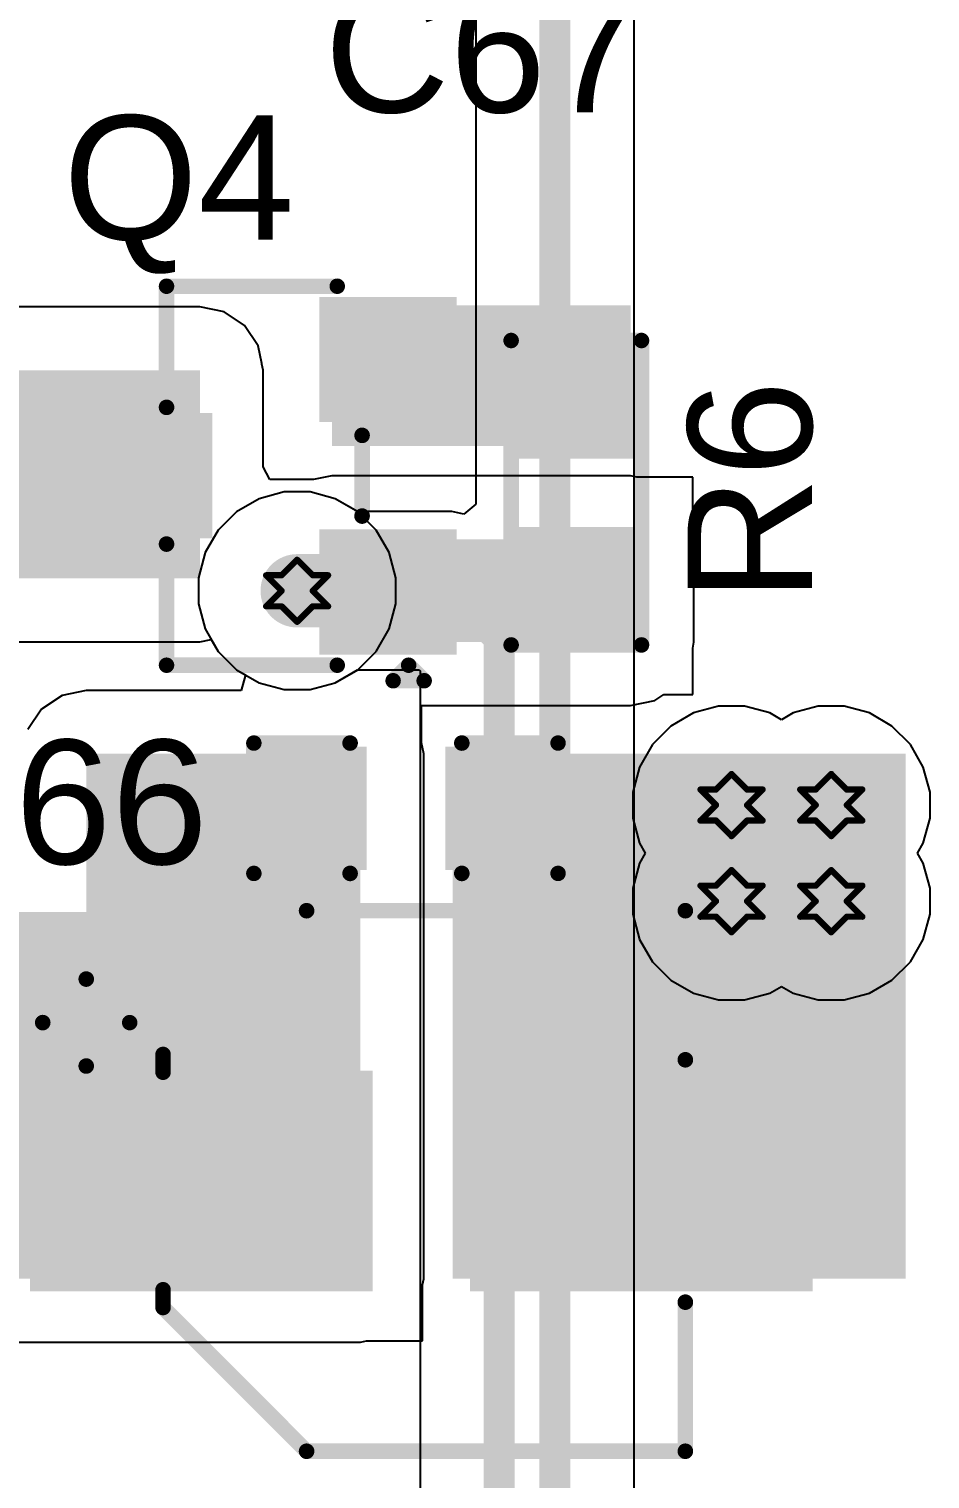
# Model space of a CAD drawing. Header units: inches. Extents: x -3 to 5437, y -3 to 5435.
# Drawn here: x 12.49 to 19.86, y 90.73 to 102.59 of the extents above; entities that cross this region are included whole.
import ezdxf

# ---------------------------------------------------------------- set-up
doc = ezdxf.new("R2010")
doc.units = ezdxf.units.IN
for name, color, linetype in [('Bottom Layer', 5, 'Continuous'), ('Drill Drawing', 1, 'Continuous'), ('GND', 16, 'Continuous'), ('PWR', 76, 'Continuous'), ('Top Layer', 1, 'Continuous'), ('Top Overlay', 2, 'Continuous'), ('Top Paste', 8, 'Continuous'), ('Top Solder', 216, 'Continuous'), ('Via Holes', 16, 'Continuous')]:
    doc.layers.add(name, color=color, linetype=linetype)
doc.styles.add('Arial', font='', dxfattribs={"height": 0.2})
doc.styles.get('Arial').set_extended_font_data('Arial')

# ---------------------------------------------------------------- blocks, each defined once
blk = doc.blocks.new('RES_0603_133')
at = {"layer": 'Top Layer'}
for points in [[(-0.381, 0.4445), (-0.381, -0.4445), (-1.143, -0.4445), (-1.143, 0.4445)], [(1.143, 0.4445), (1.143, -0.4445), (0.381, -0.4445), (0.381, 0.4445)]]:
    blk.add_hatch(color=1, dxfattribs=at).paths.add_polyline_path(points)
at = {"layer": 'Top Paste'}
for points in [[(-0.381, 0.4445), (-0.381, -0.4445), (-1.143, -0.4445), (-1.143, 0.4445)], [(1.143, 0.4445), (1.143, -0.4445), (0.381, -0.4445), (0.381, 0.4445)]]:
    blk.add_hatch(color=8, dxfattribs=at).paths.add_polyline_path(points)
at = {"layer": 'Top Solder'}
for points in [[(-0.2794, 0.5461), (-0.2794, -0.5461), (-1.2446, -0.5461), (-1.2446, 0.5461)], [(1.2446, 0.5461), (1.2446, -0.5461), (0.2794, -0.5461), (0.2794, 0.5461)]]:
    blk.add_hatch(color=216, dxfattribs=at).paths.add_polyline_path(points)
at = {"layer": 'Top Overlay'}
for points in [[(-1.2446, 0.5334, 0.127, 0.127, 0), (-1.2446, -0.5334, 0.127, 0.127, 0)], [(-1.2446, 0.5334, 0.127, 0.127, 0), (1.2446, 0.5334, 0.127, 0.127, 0)], [(1.2446, 0.5334, 0.127, 0.127, 0), (1.2446, -0.5334, 0.127, 0.127, 0)], [(-1.2446, -0.5334, 0.127, 0.127, 0), (1.2446, -0.5334, 0.127, 0.127, 0)]]:
    blk.add_lwpolyline(points, format="xyseb", dxfattribs=at)
for points in [[(-1.27635, 0.5334, 0.0635, 0.0635, 1), (-1.21285, 0.5334, 0.0635, 0.0635, 1)], [(-1.27635, 0.5334, 0.0635, 0.0635, 1), (-1.21285, 0.5334, 0.0635, 0.0635, 1)], [(1.21285, 0.5334, 0.0635, 0.0635, 1), (1.27635, 0.5334, 0.0635, 0.0635, 1)], [(1.21285, 0.5334, 0.0635, 0.0635, 1), (1.27635, 0.5334, 0.0635, 0.0635, 1)], [(-1.27635, -0.5334, 0.0635, 0.0635, 1), (-1.21285, -0.5334, 0.0635, 0.0635, 1)], [(-1.27635, -0.5334, 0.0635, 0.0635, 1), (-1.21285, -0.5334, 0.0635, 0.0635, 1)], [(1.21285, -0.5334, 0.0635, 0.0635, 1), (1.27635, -0.5334, 0.0635, 0.0635, 1)], [(1.21285, -0.5334, 0.0635, 0.0635, 1), (1.27635, -0.5334, 0.0635, 0.0635, 1)]]:
    blk.add_lwpolyline(points, format="xyseb", close=True, dxfattribs=at)
blk = doc.blocks.new('C__0603_140')
at = {"layer": 'Top Layer'}
for points in [[(-0.381, 0.445), (-0.381, -0.445), (-1.143, -0.445), (-1.143, 0.445)], [(1.143, 0.445), (1.143, -0.445), (0.381, -0.445), (0.381, 0.445)]]:
    blk.add_hatch(color=1, dxfattribs=at).paths.add_polyline_path(points)
at = {"layer": 'Top Paste'}
for points in [[(-0.381, 0.445), (-0.381, -0.445), (-1.143, -0.445), (-1.143, 0.445)], [(1.143, 0.445), (1.143, -0.445), (0.381, -0.445), (0.381, 0.445)]]:
    blk.add_hatch(color=8, dxfattribs=at).paths.add_polyline_path(points)
at = {"layer": 'Top Solder'}
for points in [[(-0.321, 0.504), (-0.321, -0.504), (-1.203, -0.504), (-1.203, 0.504)], [(1.203, 0.504), (1.203, -0.504), (0.321, -0.504), (0.321, 0.504)]]:
    blk.add_hatch(color=216, dxfattribs=at).paths.add_polyline_path(points)
at = {"layer": 'Top Overlay'}
for points in [[(-1.245, 0.533, 0.127, 0.127, 0), (-0.457, 0.533, 0.127, 0.127, 0)], [(-1.245, -0.533, 0.127, 0.127, 0), (-1.245, 0.533, 0.127, 0.127, 0)], [(0.457, 0.533, 0.127, 0.127, 0), (1.245, 0.533, 0.127, 0.127, 0)], [(1.245, -0.533, 0.127, 0.127, 0), (1.245, 0.533, 0.127, 0.127, 0)], [(-1.245, -0.533, 0.127, 0.127, 0), (-0.457, -0.533, 0.127, 0.127, 0)], [(0.457, -0.533, 0.127, 0.127, 0), (1.245, -0.533, 0.127, 0.127, 0)]]:
    blk.add_lwpolyline(points, format="xyseb", dxfattribs=at)
for points in [[(-1.276, 0.533, 0.0635, 0.0635, 1), (-1.213, 0.533, 0.0635, 0.0635, 1)], [(-1.276, 0.533, 0.0635, 0.0635, 1), (-1.213, 0.533, 0.0635, 0.0635, 1)], [(-0.489, 0.533, 0.0635, 0.0635, 1), (-0.425, 0.533, 0.0635, 0.0635, 1)], [(0.425, 0.533, 0.0635, 0.0635, 1), (0.489, 0.533, 0.0635, 0.0635, 1)], [(1.213, 0.533, 0.0635, 0.0635, 1), (1.276, 0.533, 0.0635, 0.0635, 1)], [(1.213, 0.533, 0.0635, 0.0635, 1), (1.276, 0.533, 0.0635, 0.0635, 1)], [(-1.276, -0.533, 0.0635, 0.0635, 1), (-1.213, -0.533, 0.0635, 0.0635, 1)], [(-1.276, -0.533, 0.0635, 0.0635, 1), (-1.213, -0.533, 0.0635, 0.0635, 1)], [(-0.489, -0.533, 0.0635, 0.0635, 1), (-0.425, -0.533, 0.0635, 0.0635, 1)], [(0.425, -0.533, 0.0635, 0.0635, 1), (0.489, -0.533, 0.0635, 0.0635, 1)], [(1.213, -0.533, 0.0635, 0.0635, 1), (1.276, -0.533, 0.0635, 0.0635, 1)], [(1.213, -0.533, 0.0635, 0.0635, 1), (1.276, -0.533, 0.0635, 0.0635, 1)]]:
    blk.add_lwpolyline(points, format="xyseb", close=True, dxfattribs=at)
blk = doc.blocks.new('____23_318')
at = {"layer": 'Top Layer'}
for points in [[(-0.41, 1.46), (0.41, 1.46), (0.41, 0.54), (-0.41, 0.54)], [(-1.36, -0.54), (-0.54, -0.54), (-0.54, -1.46), (-1.36, -1.46)], [(0.54, -0.54), (1.36, -0.54), (1.36, -1.46), (0.54, -1.46)]]:
    blk.add_hatch(color=1, dxfattribs=at).paths.add_polyline_path(points)
at = {"layer": 'Top Paste'}
for points in [[(-0.41, 1.46), (0.41, 1.46), (0.41, 0.54), (-0.41, 0.54)], [(-1.36, -0.54), (-0.54, -0.54), (-0.54, -1.46), (-1.36, -1.46)], [(0.54, -0.54), (1.36, -0.54), (1.36, -1.46), (0.54, -1.46)]]:
    blk.add_hatch(color=8, dxfattribs=at).paths.add_polyline_path(points)
at = {"layer": 'Top Solder'}
for points in [[(-0.512, 1.562), (0.512, 1.562), (0.512, 0.438), (-0.512, 0.438)], [(-1.462, -0.438), (-0.438, -0.438), (-0.438, -1.562), (-1.462, -1.562)], [(0.438, -0.438), (1.462, -0.438), (1.462, -1.562), (0.438, -1.562)]]:
    blk.add_hatch(color=216, dxfattribs=at).paths.add_polyline_path(points)
at = {"layer": 'Top Overlay'}
for points in [[(-1.549, 0.813, 0.127, 0.127, 0), (-1.549, -0.584, 0.127, 0.127, 0)], [(-1.549, 0.813, 0.127, 0.127, 0), (-0.559, 0.813, 0.127, 0.127, 0)], [(0.559, 0.813, 0.127, 0.127, 0), (1.549, 0.813, 0.127, 0.127, 0)], [(1.549, 0.813, 0.127, 0.127, 0), (1.549, -0.584, 0.127, 0.127, 0)], [(-0.33, -0.787, 0.127, 0.127, 0), (0.33, -0.787, 0.127, 0.127, 0)], [(-1.676, -1.041, 0.127, 0.127, 0), (-1.549, -1.168, 0.127, 0.127, 0)], [(-1.676, -1.041, 0.127, 0.127, 0), (-1.676, -1.295, 0.127, 0.127, 0)], [(-1.549, -1.168, 0.127, 0.127, 0), (-1.676, -1.295, 0.127, 0.127, 0)]]:
    blk.add_lwpolyline(points, format="xyseb", dxfattribs=at)
for points in [[(-1.581, 0.813, 0.0635, 0.0635, 1), (-1.518, 0.813, 0.0635, 0.0635, 1)], [(-1.581, 0.813, 0.0635, 0.0635, 1), (-1.518, 0.813, 0.0635, 0.0635, 1)], [(-0.591, 0.813, 0.0635, 0.0635, 1), (-0.527, 0.813, 0.0635, 0.0635, 1)], [(0.527, 0.813, 0.0635, 0.0635, 1), (0.591, 0.813, 0.0635, 0.0635, 1)], [(1.518, 0.813, 0.0635, 0.0635, 1), (1.581, 0.813, 0.0635, 0.0635, 1)], [(1.518, 0.813, 0.0635, 0.0635, 1), (1.581, 0.813, 0.0635, 0.0635, 1)], [(-1.581, -0.584, 0.0635, 0.0635, 1), (-1.518, -0.584, 0.0635, 0.0635, 1)], [(1.518, -0.584, 0.0635, 0.0635, 1), (1.581, -0.584, 0.0635, 0.0635, 1)], [(-0.362, -0.787, 0.0635, 0.0635, 1), (-0.298, -0.787, 0.0635, 0.0635, 1)], [(0.298, -0.787, 0.0635, 0.0635, 1), (0.362, -0.787, 0.0635, 0.0635, 1)], [(-1.708, -1.041, 0.0635, 0.0635, 1), (-1.645, -1.041, 0.0635, 0.0635, 1)], [(-1.708, -1.041, 0.0635, 0.0635, 1), (-1.645, -1.041, 0.0635, 0.0635, 1)], [(-1.581, -1.168, 0.0635, 0.0635, 1), (-1.518, -1.168, 0.0635, 0.0635, 1)], [(-1.581, -1.168, 0.0635, 0.0635, 1), (-1.518, -1.168, 0.0635, 0.0635, 1)], [(-1.708, -1.295, 0.0635, 0.0635, 1), (-1.645, -1.295, 0.0635, 0.0635, 1)], [(-1.708, -1.295, 0.0635, 0.0635, 1), (-1.645, -1.295, 0.0635, 0.0635, 1)]]:
    blk.add_lwpolyline(points, format="xyseb", close=True, dxfattribs=at)
blk = doc.blocks.new('RVT1E100M0405__348')
at = {"layer": 'Top Layer'}
for points in [[(-3.1, 0.8), (-0.5, 0.8), (-0.5, -0.8), (-3.1, -0.8)], [(0.5, 0.8), (3.1, 0.8), (3.1, -0.8), (0.5, -0.8)]]:
    blk.add_hatch(color=1, dxfattribs=at).paths.add_polyline_path(points)
at = {"layer": 'Top Paste'}
for points in [[(-3.1, 0.8), (-0.5, 0.8), (-0.5, -0.8), (-3.1, -0.8)], [(0.5, 0.8), (3.1, 0.8), (3.1, -0.8), (0.5, -0.8)]]:
    blk.add_hatch(color=8, dxfattribs=at).paths.add_polyline_path(points)
at = {"layer": 'Top Solder'}
for points in [[(-3.202, 0.902), (-0.398, 0.902), (-0.398, -0.902), (-3.202, -0.902)], [(0.398, 0.902), (3.202, 0.902), (3.202, -0.902), (0.398, -0.902)]]:
    blk.add_hatch(color=216, dxfattribs=at).paths.add_polyline_path(points)
at = {"layer": 'Top Overlay'}
for points in [[(-2.115, 1.035, 0.127, 0.127, 0), (-0.94, 2.21, 0.127, 0.127, 0)], [(-0.94, 2.21, 0.127, 0.127, 0), (2.159, 2.21, 0.127, 0.127, 0)], [(2.159, 0.991, 0.127, 0.127, 0), (2.159, 2.21, 0.127, 0.127, 0)], [(-2.743, 0.94, 0.127, 0.127, 0), (-2.743, 1.651, 0.127, 0.127, 0)], [(-3.099, 1.295, 0.127, 0.127, 0), (-2.388, 1.295, 0.127, 0.127, 0)], [(-2.115, 0.889, 0.127, 0.127, 0), (-2.115, 1.035, 0.127, 0.127, 0)], [(-2.115, -1.035, 0.127, 0.127, 0), (-2.115, -0.889, 0.127, 0.127, 0)], [(2.159, -2.21, 0.127, 0.127, 0), (2.159, -0.991, 0.127, 0.127, 0)], [(-2.115, -1.035, 0.127, 0.127, 0), (-0.94, -2.21, 0.127, 0.127, 0)], [(-0.94, -2.21, 0.127, 0.127, 0), (2.159, -2.21, 0.127, 0.127, 0)]]:
    blk.add_lwpolyline(points, format="xyseb", dxfattribs=at)
for points in [[(-0.972, 2.21, 0.0635, 0.0635, 1), (-0.908, 2.21, 0.0635, 0.0635, 1)], [(-0.972, 2.21, 0.0635, 0.0635, 1), (-0.908, 2.21, 0.0635, 0.0635, 1)], [(2.127, 2.21, 0.0635, 0.0635, 1), (2.191, 2.21, 0.0635, 0.0635, 1)], [(2.127, 2.21, 0.0635, 0.0635, 1), (2.191, 2.21, 0.0635, 0.0635, 1)], [(-2.775, 1.651, 0.0635, 0.0635, 1), (-2.711, 1.651, 0.0635, 0.0635, 1)], [(-3.131, 1.295, 0.0635, 0.0635, 1), (-3.067, 1.295, 0.0635, 0.0635, 1)], [(-2.419, 1.295, 0.0635, 0.0635, 1), (-2.356, 1.295, 0.0635, 0.0635, 1)], [(-2.146, 1.035, 0.0635, 0.0635, 1), (-2.083, 1.035, 0.0635, 0.0635, 1)], [(-2.146, 1.035, 0.0635, 0.0635, 1), (-2.083, 1.035, 0.0635, 0.0635, 1)], [(-2.775, 0.94, 0.0635, 0.0635, 1), (-2.711, 0.94, 0.0635, 0.0635, 1)], [(-2.146, 0.889, 0.0635, 0.0635, 1), (-2.083, 0.889, 0.0635, 0.0635, 1)], [(2.127, 0.991, 0.0635, 0.0635, 1), (2.191, 0.991, 0.0635, 0.0635, 1)], [(-2.146, -0.889, 0.0635, 0.0635, 1), (-2.083, -0.889, 0.0635, 0.0635, 1)], [(2.127, -0.991, 0.0635, 0.0635, 1), (2.191, -0.991, 0.0635, 0.0635, 1)], [(-2.146, -1.035, 0.0635, 0.0635, 1), (-2.083, -1.035, 0.0635, 0.0635, 1)], [(-2.146, -1.035, 0.0635, 0.0635, 1), (-2.083, -1.035, 0.0635, 0.0635, 1)], [(-0.972, -2.21, 0.0635, 0.0635, 1), (-0.908, -2.21, 0.0635, 0.0635, 1)], [(-0.972, -2.21, 0.0635, 0.0635, 1), (-0.908, -2.21, 0.0635, 0.0635, 1)], [(2.127, -2.21, 0.0635, 0.0635, 1), (2.191, -2.21, 0.0635, 0.0635, 1)], [(2.127, -2.21, 0.0635, 0.0635, 1), (2.191, -2.21, 0.0635, 0.0635, 1)]]:
    blk.add_lwpolyline(points, format="xyseb", close=True, dxfattribs=at)

msp = doc.modelspace()

# ---------------------------------------------------------------- hatches: boundary and pattern name
at = {"layer": 'Bottom Layer'}
h = msp.add_hatch(color=5, dxfattribs=at)
edge = h.paths.add_edge_path()
edge.add_arc((14.68, 97.993), 0.3, 0, 360)
h = msp.add_hatch(color=5, dxfattribs=at)
edge = h.paths.add_edge_path()
edge.add_arc((18.234, 96.241), 0.3, 0, 360)
h = msp.add_hatch(color=5, dxfattribs=at)
edge = h.paths.add_edge_path()
edge.add_arc((19.05, 96.241), 0.3, 0, 360)
h = msp.add_hatch(color=5, dxfattribs=at)
edge = h.paths.add_edge_path()
edge.add_arc((18.234, 95.455), 0.3, 0, 360)
h = msp.add_hatch(color=5, dxfattribs=at)
edge = h.paths.add_edge_path()
edge.add_arc((19.05, 95.455), 0.3, 0, 360)
at = {"layer": 'GND'}
h = msp.add_hatch(color=16, dxfattribs=at)
edge = h.paths.add_edge_path()
edge.add_arc((14.68, 97.993), 0.3, 0, 360)
h = msp.add_hatch(color=16, dxfattribs=at)
edge = h.paths.add_edge_path()
edge.add_arc((18.234, 96.241), 0.3, 0, 360)
h = msp.add_hatch(color=16, dxfattribs=at)
edge = h.paths.add_edge_path()
edge.add_arc((19.05, 96.241), 0.3, 0, 360)
h = msp.add_hatch(color=16, dxfattribs=at)
edge = h.paths.add_edge_path()
edge.add_arc((18.234, 95.455), 0.3, 0, 360)
h = msp.add_hatch(color=16, dxfattribs=at)
edge = h.paths.add_edge_path()
edge.add_arc((19.05, 95.455), 0.3, 0, 360)
at = {"layer": 'PWR'}
h = msp.add_hatch(color=76, dxfattribs=at)
edge = h.paths.add_edge_path()
edge.add_arc((14.68, 97.993), 0.3, 0, 360)
h = msp.add_hatch(color=76, dxfattribs=at)
edge = h.paths.add_edge_path()
edge.add_arc((18.234, 96.241), 0.3, 0, 360)
h = msp.add_hatch(color=76, dxfattribs=at)
edge = h.paths.add_edge_path()
edge.add_arc((19.05, 96.241), 0.3, 0, 360)
h = msp.add_hatch(color=76, dxfattribs=at)
edge = h.paths.add_edge_path()
edge.add_arc((18.234, 95.455), 0.3, 0, 360)
h = msp.add_hatch(color=76, dxfattribs=at)
edge = h.paths.add_edge_path()
edge.add_arc((19.05, 95.455), 0.3, 0, 360)
at = {"layer": 'Top Layer'}
for points in [[(14.964, 99.176), (17.408, 99.176), (17.408, 100.327), (14.964, 100.327)], [(8.14, 98.095), (13.884, 98.095), (13.884, 99.797), (8.14, 99.797)], [(14.964, 97.574), (17.408, 97.574), (17.408, 98.414), (14.964, 98.414)], [(14.68, 97.693), (15.418, 97.693), (15.418, 98.293), (14.68, 98.293)], [(12.954, 93.867), (15.197, 93.867), (15.197, 96.66), (12.954, 96.66)], [(15.951, 92.369), (19.66, 92.369), (19.66, 96.66), (15.951, 96.66)], [(7.591, 92.367), (15.197, 92.367), (15.197, 95.367), (7.591, 95.367)]]:
    msp.add_hatch(color=1, dxfattribs=at).paths.add_polyline_path(points)
h = msp.add_hatch(color=1, dxfattribs=at)
edge = h.paths.add_edge_path()
edge.add_arc((14.68, 97.993), 0.3, 0, 360)
h = msp.add_hatch(color=1, dxfattribs=at)
edge = h.paths.add_edge_path()
edge.add_arc((18.234, 96.241), 0.3, 0, 360)
h = msp.add_hatch(color=1, dxfattribs=at)
edge = h.paths.add_edge_path()
edge.add_arc((19.05, 96.241), 0.3, 0, 360)
h = msp.add_hatch(color=1, dxfattribs=at)
edge = h.paths.add_edge_path()
edge.add_arc((18.234, 95.455), 0.3, 0, 360)
h = msp.add_hatch(color=1, dxfattribs=at)
edge = h.paths.add_edge_path()
edge.add_arc((19.05, 95.455), 0.3, 0, 360)
at = {"layer": 'Via Holes'}
h = msp.add_hatch(color=7, dxfattribs=at)
edge = h.paths.add_edge_path()
edge.add_arc((14.68, 97.993), 0.15, 0, 360)
h = msp.add_hatch(color=7, dxfattribs=at)
edge = h.paths.add_edge_path()
edge.add_arc((18.234, 96.241), 0.15, 0, 360)
h = msp.add_hatch(color=7, dxfattribs=at)
edge = h.paths.add_edge_path()
edge.add_arc((19.05, 96.241), 0.15, 0, 360)
h = msp.add_hatch(color=7, dxfattribs=at)
edge = h.paths.add_edge_path()
edge.add_arc((18.234, 95.455), 0.15, 0, 360)
h = msp.add_hatch(color=7, dxfattribs=at)
edge = h.paths.add_edge_path()
edge.add_arc((19.05, 95.455), 0.15, 0, 360)

# ---------------------------------------------------------------- linework, layer by layer
at = {"layer": 'Bottom Layer'}
for p, q in [((17.437, 75.508), (17.437, 110.03)), ((16.142, 109.741), (16.142, 98.702)), ((14.573, 98.801), (14.368, 98.746)), ((14.786, 98.801), (14.573, 98.801)), ((14.992, 98.746), (14.786, 98.801)), ((14.368, 98.746), (14.184, 98.64)), ((15.174, 98.641), (14.992, 98.746)), ((16.142, 98.702), (16.044, 98.621)), ((14.184, 98.64), (14.033, 98.489)), ((15.946, 98.641), (15.174, 98.641)), ((16.044, 98.621), (15.946, 98.641)), ((14.033, 98.489), (13.927, 98.305)), ((13.927, 98.305), (13.872, 98.1)), ((13.872, 98.1), (13.872, 97.887)), ((13.872, 97.887), (13.927, 97.681)), ((13.927, 97.681), (14.033, 97.497)), ((14.033, 97.497), (14.184, 97.347)), ((14.184, 97.347), (14.368, 97.24)), ((14.992, 97.24), (15.174, 97.346)), ((15.174, 97.346), (15.678, 97.346)), ((15.678, 97.346), (15.685, 97.339)), ((14.368, 97.24), (14.573, 97.185)), ((14.786, 97.185), (14.992, 97.24)), ((15.685, 97.339), (15.685, 86.265)), ((14.573, 97.185), (14.786, 97.185))]:
    msp.add_line(p, q, dxfattribs=at)
for points in [[(16.789, 75.24, 0.254, 0.254, 0), (16.789, 110.03, 0.254, 0.254, 0)], [(14.68, 97.993, 0.254, 0.254, 0), (15.946, 97.993, 0.254, 0.254, 0)], [(15.946, 97.993, 0.254, 0.254, 0), (16.332, 97.607, 0.254, 0.254, 0)], [(16.332, 75.051, 0.254, 0.254, 0), (16.332, 97.607, 0.254, 0.254, 0)]]:
    msp.add_lwpolyline(points, format="xyseb", dxfattribs=at)
for points in [[(14.616, 97.993, 0.127, 0.127, 1), (14.743, 97.993, 0.127, 0.127, 1)], [(15.883, 97.993, 0.127, 0.127, 1), (16.01, 97.993, 0.127, 0.127, 1)], [(15.883, 97.993, 0.127, 0.127, 1), (16.01, 97.993, 0.127, 0.127, 1)], [(16.269, 97.607, 0.127, 0.127, 1), (16.396, 97.607, 0.127, 0.127, 1)], [(16.269, 97.607, 0.127, 0.127, 1), (16.396, 97.607, 0.127, 0.127, 1)]]:
    msp.add_lwpolyline(points, format="xyseb", close=True, dxfattribs=at)
at = {"layer": 'Drill Drawing'}
for points in [[(14.553, 98.12, 0.0508, 0.0508, 0), (14.68, 98.247, 0.0508, 0.0508, 0)], [(14.68, 98.247, 0.0508, 0.0508, 0), (14.807, 98.12, 0.0508, 0.0508, 0)], [(14.426, 98.12, 0.0508, 0.0508, 0), (14.553, 97.993, 0.0508, 0.0508, 0)], [(14.426, 98.12, 0.0508, 0.0508, 0), (14.553, 98.12, 0.0508, 0.0508, 0)], [(14.807, 98.12, 0.0508, 0.0508, 0), (14.934, 98.12, 0.0508, 0.0508, 0)], [(14.807, 97.993, 0.0508, 0.0508, 0), (14.934, 98.12, 0.0508, 0.0508, 0)], [(14.426, 97.866, 0.0508, 0.0508, 0), (14.553, 97.993, 0.0508, 0.0508, 0)], [(14.807, 97.993, 0.0508, 0.0508, 0), (14.934, 97.866, 0.0508, 0.0508, 0)], [(14.426, 97.866, 0.0508, 0.0508, 0), (14.553, 97.866, 0.0508, 0.0508, 0)], [(14.553, 97.866, 0.0508, 0.0508, 0), (14.68, 97.739, 0.0508, 0.0508, 0)], [(14.68, 97.739, 0.0508, 0.0508, 0), (14.807, 97.866, 0.0508, 0.0508, 0)], [(14.807, 97.866, 0.0508, 0.0508, 0), (14.934, 97.866, 0.0508, 0.0508, 0)], [(18.107, 96.368, 0.0508, 0.0508, 0), (18.234, 96.495, 0.0508, 0.0508, 0)], [(18.234, 96.495, 0.0508, 0.0508, 0), (18.361, 96.368, 0.0508, 0.0508, 0)], [(18.923, 96.368, 0.0508, 0.0508, 0), (19.05, 96.495, 0.0508, 0.0508, 0)], [(19.05, 96.495, 0.0508, 0.0508, 0), (19.177, 96.368, 0.0508, 0.0508, 0)], [(17.98, 96.368, 0.0508, 0.0508, 0), (18.107, 96.241, 0.0508, 0.0508, 0)], [(17.98, 96.368, 0.0508, 0.0508, 0), (18.107, 96.368, 0.0508, 0.0508, 0)], [(18.361, 96.368, 0.0508, 0.0508, 0), (18.488, 96.368, 0.0508, 0.0508, 0)], [(18.361, 96.241, 0.0508, 0.0508, 0), (18.488, 96.368, 0.0508, 0.0508, 0)], [(18.796, 96.368, 0.0508, 0.0508, 0), (18.923, 96.241, 0.0508, 0.0508, 0)], [(18.796, 96.368, 0.0508, 0.0508, 0), (18.923, 96.368, 0.0508, 0.0508, 0)], [(19.177, 96.368, 0.0508, 0.0508, 0), (19.304, 96.368, 0.0508, 0.0508, 0)], [(19.177, 96.241, 0.0508, 0.0508, 0), (19.304, 96.368, 0.0508, 0.0508, 0)], [(17.98, 96.114, 0.0508, 0.0508, 0), (18.107, 96.241, 0.0508, 0.0508, 0)], [(18.361, 96.241, 0.0508, 0.0508, 0), (18.488, 96.114, 0.0508, 0.0508, 0)], [(18.796, 96.114, 0.0508, 0.0508, 0), (18.923, 96.241, 0.0508, 0.0508, 0)], [(19.177, 96.241, 0.0508, 0.0508, 0), (19.304, 96.114, 0.0508, 0.0508, 0)], [(17.98, 96.114, 0.0508, 0.0508, 0), (18.107, 96.114, 0.0508, 0.0508, 0)], [(18.107, 96.114, 0.0508, 0.0508, 0), (18.234, 95.987, 0.0508, 0.0508, 0)], [(18.234, 95.987, 0.0508, 0.0508, 0), (18.361, 96.114, 0.0508, 0.0508, 0)], [(18.361, 96.114, 0.0508, 0.0508, 0), (18.488, 96.114, 0.0508, 0.0508, 0)], [(18.796, 96.114, 0.0508, 0.0508, 0), (18.923, 96.114, 0.0508, 0.0508, 0)], [(18.923, 96.114, 0.0508, 0.0508, 0), (19.05, 95.987, 0.0508, 0.0508, 0)], [(19.05, 95.987, 0.0508, 0.0508, 0), (19.177, 96.114, 0.0508, 0.0508, 0)], [(19.177, 96.114, 0.0508, 0.0508, 0), (19.304, 96.114, 0.0508, 0.0508, 0)], [(18.107, 95.582, 0.0508, 0.0508, 0), (18.234, 95.709, 0.0508, 0.0508, 0)], [(18.234, 95.709, 0.0508, 0.0508, 0), (18.361, 95.582, 0.0508, 0.0508, 0)], [(18.923, 95.582, 0.0508, 0.0508, 0), (19.05, 95.709, 0.0508, 0.0508, 0)], [(19.05, 95.709, 0.0508, 0.0508, 0), (19.177, 95.582, 0.0508, 0.0508, 0)], [(17.98, 95.582, 0.0508, 0.0508, 0), (18.107, 95.455, 0.0508, 0.0508, 0)], [(17.98, 95.582, 0.0508, 0.0508, 0), (18.107, 95.582, 0.0508, 0.0508, 0)], [(18.361, 95.582, 0.0508, 0.0508, 0), (18.488, 95.582, 0.0508, 0.0508, 0)], [(18.361, 95.455, 0.0508, 0.0508, 0), (18.488, 95.582, 0.0508, 0.0508, 0)], [(18.796, 95.582, 0.0508, 0.0508, 0), (18.923, 95.455, 0.0508, 0.0508, 0)], [(18.796, 95.582, 0.0508, 0.0508, 0), (18.923, 95.582, 0.0508, 0.0508, 0)], [(19.177, 95.582, 0.0508, 0.0508, 0), (19.304, 95.582, 0.0508, 0.0508, 0)], [(19.177, 95.455, 0.0508, 0.0508, 0), (19.304, 95.582, 0.0508, 0.0508, 0)], [(17.98, 95.328, 0.0508, 0.0508, 0), (18.107, 95.455, 0.0508, 0.0508, 0)], [(18.361, 95.455, 0.0508, 0.0508, 0), (18.488, 95.328, 0.0508, 0.0508, 0)], [(18.796, 95.328, 0.0508, 0.0508, 0), (18.923, 95.455, 0.0508, 0.0508, 0)], [(19.177, 95.455, 0.0508, 0.0508, 0), (19.304, 95.328, 0.0508, 0.0508, 0)], [(17.98, 95.328, 0.0508, 0.0508, 0), (18.107, 95.328, 0.0508, 0.0508, 0)], [(18.107, 95.328, 0.0508, 0.0508, 0), (18.234, 95.201, 0.0508, 0.0508, 0)], [(18.234, 95.201, 0.0508, 0.0508, 0), (18.361, 95.328, 0.0508, 0.0508, 0)], [(18.361, 95.328, 0.0508, 0.0508, 0), (18.488, 95.328, 0.0508, 0.0508, 0)], [(18.796, 95.328, 0.0508, 0.0508, 0), (18.923, 95.328, 0.0508, 0.0508, 0)], [(18.923, 95.328, 0.0508, 0.0508, 0), (19.05, 95.201, 0.0508, 0.0508, 0)], [(19.05, 95.201, 0.0508, 0.0508, 0), (19.177, 95.328, 0.0508, 0.0508, 0)], [(19.177, 95.328, 0.0508, 0.0508, 0), (19.304, 95.328, 0.0508, 0.0508, 0)]]:
    msp.add_lwpolyline(points, format="xyseb", dxfattribs=at)
for points in [[(14.667, 98.247, 0.0254, 0.0254, 1), (14.692, 98.247, 0.0254, 0.0254, 1)], [(14.667, 98.247, 0.0254, 0.0254, 1), (14.692, 98.247, 0.0254, 0.0254, 1)], [(14.413, 98.12, 0.0254, 0.0254, 1), (14.438, 98.12, 0.0254, 0.0254, 1)], [(14.413, 98.12, 0.0254, 0.0254, 1), (14.438, 98.12, 0.0254, 0.0254, 1)], [(14.54, 98.12, 0.0254, 0.0254, 1), (14.565, 98.12, 0.0254, 0.0254, 1)], [(14.54, 98.12, 0.0254, 0.0254, 1), (14.565, 98.12, 0.0254, 0.0254, 1)], [(14.794, 98.12, 0.0254, 0.0254, 1), (14.819, 98.12, 0.0254, 0.0254, 1)], [(14.794, 98.12, 0.0254, 0.0254, 1), (14.819, 98.12, 0.0254, 0.0254, 1)], [(14.921, 98.12, 0.0254, 0.0254, 1), (14.946, 98.12, 0.0254, 0.0254, 1)], [(14.921, 98.12, 0.0254, 0.0254, 1), (14.946, 98.12, 0.0254, 0.0254, 1)], [(14.54, 97.993, 0.0254, 0.0254, 1), (14.565, 97.993, 0.0254, 0.0254, 1)], [(14.54, 97.993, 0.0254, 0.0254, 1), (14.565, 97.993, 0.0254, 0.0254, 1)], [(14.794, 97.993, 0.0254, 0.0254, 1), (14.819, 97.993, 0.0254, 0.0254, 1)], [(14.794, 97.993, 0.0254, 0.0254, 1), (14.819, 97.993, 0.0254, 0.0254, 1)], [(14.413, 97.866, 0.0254, 0.0254, 1), (14.438, 97.866, 0.0254, 0.0254, 1)], [(14.413, 97.866, 0.0254, 0.0254, 1), (14.438, 97.866, 0.0254, 0.0254, 1)], [(14.54, 97.866, 0.0254, 0.0254, 1), (14.565, 97.866, 0.0254, 0.0254, 1)], [(14.54, 97.866, 0.0254, 0.0254, 1), (14.565, 97.866, 0.0254, 0.0254, 1)], [(14.794, 97.866, 0.0254, 0.0254, 1), (14.819, 97.866, 0.0254, 0.0254, 1)], [(14.794, 97.866, 0.0254, 0.0254, 1), (14.819, 97.866, 0.0254, 0.0254, 1)], [(14.921, 97.866, 0.0254, 0.0254, 1), (14.946, 97.866, 0.0254, 0.0254, 1)], [(14.921, 97.866, 0.0254, 0.0254, 1), (14.946, 97.866, 0.0254, 0.0254, 1)], [(14.667, 97.739, 0.0254, 0.0254, 1), (14.692, 97.739, 0.0254, 0.0254, 1)], [(14.667, 97.739, 0.0254, 0.0254, 1), (14.692, 97.739, 0.0254, 0.0254, 1)], [(18.221, 96.495, 0.0254, 0.0254, 1), (18.247, 96.495, 0.0254, 0.0254, 1)], [(18.221, 96.495, 0.0254, 0.0254, 1), (18.247, 96.495, 0.0254, 0.0254, 1)], [(19.037, 96.495, 0.0254, 0.0254, 1), (19.063, 96.495, 0.0254, 0.0254, 1)], [(19.037, 96.495, 0.0254, 0.0254, 1), (19.063, 96.495, 0.0254, 0.0254, 1)], [(17.967, 96.368, 0.0254, 0.0254, 1), (17.993, 96.368, 0.0254, 0.0254, 1)], [(17.967, 96.368, 0.0254, 0.0254, 1), (17.993, 96.368, 0.0254, 0.0254, 1)], [(18.094, 96.368, 0.0254, 0.0254, 1), (18.12, 96.368, 0.0254, 0.0254, 1)], [(18.094, 96.368, 0.0254, 0.0254, 1), (18.12, 96.368, 0.0254, 0.0254, 1)], [(18.348, 96.368, 0.0254, 0.0254, 1), (18.374, 96.368, 0.0254, 0.0254, 1)], [(18.348, 96.368, 0.0254, 0.0254, 1), (18.374, 96.368, 0.0254, 0.0254, 1)], [(18.475, 96.368, 0.0254, 0.0254, 1), (18.501, 96.368, 0.0254, 0.0254, 1)], [(18.475, 96.368, 0.0254, 0.0254, 1), (18.501, 96.368, 0.0254, 0.0254, 1)], [(18.783, 96.368, 0.0254, 0.0254, 1), (18.809, 96.368, 0.0254, 0.0254, 1)], [(18.783, 96.368, 0.0254, 0.0254, 1), (18.809, 96.368, 0.0254, 0.0254, 1)], [(18.91, 96.368, 0.0254, 0.0254, 1), (18.936, 96.368, 0.0254, 0.0254, 1)], [(18.91, 96.368, 0.0254, 0.0254, 1), (18.936, 96.368, 0.0254, 0.0254, 1)], [(19.164, 96.368, 0.0254, 0.0254, 1), (19.19, 96.368, 0.0254, 0.0254, 1)], [(19.164, 96.368, 0.0254, 0.0254, 1), (19.19, 96.368, 0.0254, 0.0254, 1)], [(19.291, 96.368, 0.0254, 0.0254, 1), (19.317, 96.368, 0.0254, 0.0254, 1)], [(19.291, 96.368, 0.0254, 0.0254, 1), (19.317, 96.368, 0.0254, 0.0254, 1)], [(18.094, 96.241, 0.0254, 0.0254, 1), (18.12, 96.241, 0.0254, 0.0254, 1)], [(18.094, 96.241, 0.0254, 0.0254, 1), (18.12, 96.241, 0.0254, 0.0254, 1)], [(18.348, 96.241, 0.0254, 0.0254, 1), (18.374, 96.241, 0.0254, 0.0254, 1)], [(18.348, 96.241, 0.0254, 0.0254, 1), (18.374, 96.241, 0.0254, 0.0254, 1)], [(18.91, 96.241, 0.0254, 0.0254, 1), (18.936, 96.241, 0.0254, 0.0254, 1)], [(18.91, 96.241, 0.0254, 0.0254, 1), (18.936, 96.241, 0.0254, 0.0254, 1)], [(19.164, 96.241, 0.0254, 0.0254, 1), (19.19, 96.241, 0.0254, 0.0254, 1)], [(19.164, 96.241, 0.0254, 0.0254, 1), (19.19, 96.241, 0.0254, 0.0254, 1)], [(17.967, 96.114, 0.0254, 0.0254, 1), (17.993, 96.114, 0.0254, 0.0254, 1)], [(17.967, 96.114, 0.0254, 0.0254, 1), (17.993, 96.114, 0.0254, 0.0254, 1)], [(18.094, 96.114, 0.0254, 0.0254, 1), (18.12, 96.114, 0.0254, 0.0254, 1)], [(18.094, 96.114, 0.0254, 0.0254, 1), (18.12, 96.114, 0.0254, 0.0254, 1)], [(18.348, 96.114, 0.0254, 0.0254, 1), (18.374, 96.114, 0.0254, 0.0254, 1)], [(18.348, 96.114, 0.0254, 0.0254, 1), (18.374, 96.114, 0.0254, 0.0254, 1)], [(18.475, 96.114, 0.0254, 0.0254, 1), (18.501, 96.114, 0.0254, 0.0254, 1)], [(18.475, 96.114, 0.0254, 0.0254, 1), (18.501, 96.114, 0.0254, 0.0254, 1)], [(18.783, 96.114, 0.0254, 0.0254, 1), (18.809, 96.114, 0.0254, 0.0254, 1)], [(18.783, 96.114, 0.0254, 0.0254, 1), (18.809, 96.114, 0.0254, 0.0254, 1)], [(18.91, 96.114, 0.0254, 0.0254, 1), (18.936, 96.114, 0.0254, 0.0254, 1)], [(18.91, 96.114, 0.0254, 0.0254, 1), (18.936, 96.114, 0.0254, 0.0254, 1)], [(19.164, 96.114, 0.0254, 0.0254, 1), (19.19, 96.114, 0.0254, 0.0254, 1)], [(19.164, 96.114, 0.0254, 0.0254, 1), (19.19, 96.114, 0.0254, 0.0254, 1)], [(19.291, 96.114, 0.0254, 0.0254, 1), (19.317, 96.114, 0.0254, 0.0254, 1)], [(19.291, 96.114, 0.0254, 0.0254, 1), (19.317, 96.114, 0.0254, 0.0254, 1)], [(18.221, 95.987, 0.0254, 0.0254, 1), (18.247, 95.987, 0.0254, 0.0254, 1)], [(18.221, 95.987, 0.0254, 0.0254, 1), (18.247, 95.987, 0.0254, 0.0254, 1)], [(19.037, 95.987, 0.0254, 0.0254, 1), (19.063, 95.987, 0.0254, 0.0254, 1)], [(19.037, 95.987, 0.0254, 0.0254, 1), (19.063, 95.987, 0.0254, 0.0254, 1)], [(18.221, 95.709, 0.0254, 0.0254, 1), (18.247, 95.709, 0.0254, 0.0254, 1)], [(18.221, 95.709, 0.0254, 0.0254, 1), (18.247, 95.709, 0.0254, 0.0254, 1)], [(19.037, 95.709, 0.0254, 0.0254, 1), (19.063, 95.709, 0.0254, 0.0254, 1)], [(19.037, 95.709, 0.0254, 0.0254, 1), (19.063, 95.709, 0.0254, 0.0254, 1)], [(17.967, 95.582, 0.0254, 0.0254, 1), (17.993, 95.582, 0.0254, 0.0254, 1)], [(17.967, 95.582, 0.0254, 0.0254, 1), (17.993, 95.582, 0.0254, 0.0254, 1)], [(18.094, 95.582, 0.0254, 0.0254, 1), (18.12, 95.582, 0.0254, 0.0254, 1)], [(18.094, 95.582, 0.0254, 0.0254, 1), (18.12, 95.582, 0.0254, 0.0254, 1)], [(18.348, 95.582, 0.0254, 0.0254, 1), (18.374, 95.582, 0.0254, 0.0254, 1)], [(18.348, 95.582, 0.0254, 0.0254, 1), (18.374, 95.582, 0.0254, 0.0254, 1)], [(18.475, 95.582, 0.0254, 0.0254, 1), (18.501, 95.582, 0.0254, 0.0254, 1)], [(18.475, 95.582, 0.0254, 0.0254, 1), (18.501, 95.582, 0.0254, 0.0254, 1)], [(18.783, 95.582, 0.0254, 0.0254, 1), (18.809, 95.582, 0.0254, 0.0254, 1)], [(18.783, 95.582, 0.0254, 0.0254, 1), (18.809, 95.582, 0.0254, 0.0254, 1)], [(18.91, 95.582, 0.0254, 0.0254, 1), (18.936, 95.582, 0.0254, 0.0254, 1)], [(18.91, 95.582, 0.0254, 0.0254, 1), (18.936, 95.582, 0.0254, 0.0254, 1)], [(19.164, 95.582, 0.0254, 0.0254, 1), (19.19, 95.582, 0.0254, 0.0254, 1)], [(19.164, 95.582, 0.0254, 0.0254, 1), (19.19, 95.582, 0.0254, 0.0254, 1)], [(19.291, 95.582, 0.0254, 0.0254, 1), (19.317, 95.582, 0.0254, 0.0254, 1)], [(19.291, 95.582, 0.0254, 0.0254, 1), (19.317, 95.582, 0.0254, 0.0254, 1)], [(18.094, 95.455, 0.0254, 0.0254, 1), (18.12, 95.455, 0.0254, 0.0254, 1)], [(18.094, 95.455, 0.0254, 0.0254, 1), (18.12, 95.455, 0.0254, 0.0254, 1)], [(18.348, 95.455, 0.0254, 0.0254, 1), (18.374, 95.455, 0.0254, 0.0254, 1)], [(18.348, 95.455, 0.0254, 0.0254, 1), (18.374, 95.455, 0.0254, 0.0254, 1)], [(18.91, 95.455, 0.0254, 0.0254, 1), (18.936, 95.455, 0.0254, 0.0254, 1)], [(18.91, 95.455, 0.0254, 0.0254, 1), (18.936, 95.455, 0.0254, 0.0254, 1)], [(19.164, 95.455, 0.0254, 0.0254, 1), (19.19, 95.455, 0.0254, 0.0254, 1)], [(19.164, 95.455, 0.0254, 0.0254, 1), (19.19, 95.455, 0.0254, 0.0254, 1)], [(17.967, 95.328, 0.0254, 0.0254, 1), (17.993, 95.328, 0.0254, 0.0254, 1)], [(17.967, 95.328, 0.0254, 0.0254, 1), (17.993, 95.328, 0.0254, 0.0254, 1)], [(18.094, 95.328, 0.0254, 0.0254, 1), (18.12, 95.328, 0.0254, 0.0254, 1)], [(18.094, 95.328, 0.0254, 0.0254, 1), (18.12, 95.328, 0.0254, 0.0254, 1)], [(18.348, 95.328, 0.0254, 0.0254, 1), (18.374, 95.328, 0.0254, 0.0254, 1)], [(18.348, 95.328, 0.0254, 0.0254, 1), (18.374, 95.328, 0.0254, 0.0254, 1)], [(18.475, 95.328, 0.0254, 0.0254, 1), (18.501, 95.328, 0.0254, 0.0254, 1)], [(18.475, 95.328, 0.0254, 0.0254, 1), (18.501, 95.328, 0.0254, 0.0254, 1)], [(18.783, 95.328, 0.0254, 0.0254, 1), (18.809, 95.328, 0.0254, 0.0254, 1)], [(18.783, 95.328, 0.0254, 0.0254, 1), (18.809, 95.328, 0.0254, 0.0254, 1)], [(18.91, 95.328, 0.0254, 0.0254, 1), (18.936, 95.328, 0.0254, 0.0254, 1)], [(18.91, 95.328, 0.0254, 0.0254, 1), (18.936, 95.328, 0.0254, 0.0254, 1)], [(19.164, 95.328, 0.0254, 0.0254, 1), (19.19, 95.328, 0.0254, 0.0254, 1)], [(19.164, 95.328, 0.0254, 0.0254, 1), (19.19, 95.328, 0.0254, 0.0254, 1)], [(19.291, 95.328, 0.0254, 0.0254, 1), (19.317, 95.328, 0.0254, 0.0254, 1)], [(19.291, 95.328, 0.0254, 0.0254, 1), (19.317, 95.328, 0.0254, 0.0254, 1)], [(18.221, 95.201, 0.0254, 0.0254, 1), (18.247, 95.201, 0.0254, 0.0254, 1)], [(18.221, 95.201, 0.0254, 0.0254, 1), (18.247, 95.201, 0.0254, 0.0254, 1)], [(19.037, 95.201, 0.0254, 0.0254, 1), (19.063, 95.201, 0.0254, 0.0254, 1)], [(19.037, 95.201, 0.0254, 0.0254, 1), (19.063, 95.201, 0.0254, 0.0254, 1)]]:
    msp.add_lwpolyline(points, format="xyseb", close=True, dxfattribs=at)
at = {"layer": 'GND'}
for p, q in [((14.573, 98.801), (14.368, 98.746)), ((14.786, 98.801), (14.573, 98.801)), ((14.992, 98.746), (14.786, 98.801)), ((14.368, 98.746), (14.184, 98.64)), ((15.176, 98.64), (14.992, 98.746)), ((14.184, 98.64), (14.033, 98.489)), ((15.326, 98.489), (15.176, 98.64)), ((14.033, 98.489), (13.927, 98.305)), ((15.433, 98.305), (15.326, 98.489)), ((13.927, 98.305), (13.872, 98.1)), ((15.488, 98.1), (15.433, 98.305)), ((13.872, 98.1), (13.872, 97.887)), ((15.488, 97.887), (15.488, 98.1)), ((13.872, 97.887), (13.927, 97.681)), ((15.433, 97.681), (15.488, 97.887)), ((13.927, 97.681), (14.033, 97.497)), ((15.326, 97.497), (15.433, 97.681)), ((14.033, 97.497), (14.184, 97.347)), ((15.176, 97.347), (15.326, 97.497)), ((14.184, 97.347), (14.368, 97.24)), ((14.992, 97.24), (15.176, 97.347)), ((14.368, 97.24), (14.573, 97.185)), ((14.786, 97.185), (14.992, 97.24)), ((14.573, 97.185), (14.786, 97.185))]:
    msp.add_line(p, q, dxfattribs=at)
at = {"layer": 'PWR'}
for p, q in [((14.573, 98.801), (14.368, 98.746)), ((14.786, 98.801), (14.573, 98.801)), ((14.992, 98.746), (14.786, 98.801)), ((14.368, 98.746), (14.184, 98.64)), ((15.176, 98.64), (14.992, 98.746)), ((14.184, 98.64), (14.033, 98.489)), ((15.326, 98.489), (15.176, 98.64)), ((14.033, 98.489), (13.927, 98.305)), ((15.433, 98.305), (15.326, 98.489)), ((13.927, 98.305), (13.872, 98.1)), ((15.488, 98.1), (15.433, 98.305)), ((13.872, 98.1), (13.872, 97.887)), ((15.488, 97.887), (15.488, 98.1)), ((13.872, 97.887), (13.927, 97.681)), ((15.433, 97.681), (15.488, 97.887)), ((13.927, 97.681), (14.033, 97.497)), ((15.326, 97.497), (15.433, 97.681)), ((14.033, 97.497), (14.184, 97.347)), ((15.176, 97.347), (15.326, 97.497)), ((14.184, 97.347), (14.368, 97.24)), ((14.992, 97.24), (15.176, 97.347)), ((14.368, 97.24), (14.573, 97.185)), ((14.786, 97.185), (14.992, 97.24)), ((14.573, 97.185), (14.786, 97.185)), ((17.922, 96.994), (17.738, 96.887)), ((18.127, 97.049), (17.922, 96.994)), ((18.34, 97.049), (18.127, 97.049)), ((18.546, 96.994), (18.34, 97.049)), ((18.642, 96.938), (18.546, 96.994)), ((18.738, 96.994), (18.642, 96.938)), ((18.944, 97.049), (18.738, 96.994)), ((19.156, 97.049), (18.944, 97.049)), ((19.362, 96.994), (19.156, 97.049)), ((19.546, 96.887), (19.362, 96.994)), ((17.738, 96.887), (17.587, 96.737)), ((19.697, 96.737), (19.546, 96.887)), ((17.587, 96.737), (17.481, 96.552)), ((19.803, 96.552), (19.697, 96.737)), ((17.481, 96.552), (17.426, 96.347)), ((19.858, 96.347), (19.803, 96.552)), ((17.426, 96.347), (17.426, 96.134)), ((19.858, 96.134), (19.858, 96.347)), ((17.426, 96.134), (17.481, 95.929)), ((19.803, 95.929), (19.858, 96.134)), ((17.481, 95.929), (17.528, 95.848)), ((19.756, 95.848), (19.803, 95.929)), ((17.528, 95.848), (17.481, 95.767)), ((19.803, 95.767), (19.756, 95.848)), ((17.481, 95.767), (17.426, 95.561)), ((19.858, 95.561), (19.803, 95.767)), ((17.426, 95.561), (17.426, 95.349)), ((19.858, 95.349), (19.858, 95.561)), ((17.426, 95.349), (17.481, 95.143)), ((19.803, 95.143), (19.858, 95.349)), ((17.481, 95.143), (17.587, 94.959)), ((19.697, 94.959), (19.803, 95.143)), ((17.587, 94.959), (17.738, 94.808)), ((19.546, 94.808), (19.697, 94.959)), ((17.738, 94.808), (17.922, 94.702)), ((18.546, 94.702), (18.642, 94.758)), ((18.642, 94.758), (18.738, 94.702)), ((19.362, 94.702), (19.546, 94.808)), ((17.922, 94.702), (18.127, 94.647)), ((18.127, 94.647), (18.34, 94.647)), ((18.34, 94.647), (18.546, 94.702)), ((18.738, 94.702), (18.944, 94.647)), ((18.944, 94.647), (19.156, 94.647)), ((19.156, 94.647), (19.362, 94.702))]:
    msp.add_line(p, q, dxfattribs=at)
at = {"layer": 'Top Layer'}
for p, q in [((13.884, 100.315), (10.564, 100.315)), ((14.082, 100.275), (13.884, 100.315)), ((14.25, 100.163), (14.082, 100.275)), ((14.362, 99.995), (14.25, 100.163)), ((14.391, 99.852), (14.362, 99.995)), ((14.392, 99.852), (14.391, 99.852)), ((14.392, 99.847), (14.392, 99.852)), ((14.402, 99.797), (14.392, 99.847)), ((14.402, 99.006), (14.402, 99.797)), ((14.456, 98.902), (14.402, 99.006)), ((14.814, 98.902), (14.456, 98.902)), ((14.964, 98.932), (14.814, 98.902)), ((17.408, 98.932), (14.964, 98.932)), ((17.458, 98.922), (17.408, 98.932)), ((17.916, 98.922), (17.458, 98.922)), ((17.916, 98.464), (17.916, 98.922)), ((17.926, 98.414), (17.916, 98.464)), ((17.926, 97.574), (17.926, 98.414)), ((13.884, 97.577), (13.976, 97.595)), ((13.976, 97.595), (14.033, 97.497)), ((10.56, 97.577), (13.884, 97.577)), ((14.033, 97.497), (14.184, 97.347)), ((17.916, 97.524), (17.926, 97.574)), ((17.916, 97.144), (17.916, 97.524)), ((14.184, 97.347), (14.256, 97.305)), ((14.256, 97.305), (14.222, 97.178)), ((12.756, 97.138), (12.588, 97.026)), ((12.954, 97.178), (12.756, 97.138)), ((14.222, 97.178), (12.954, 97.178)), ((17.607, 97.095), (17.679, 97.144)), ((17.679, 97.144), (17.916, 97.144)), ((12.588, 97.026), (12.475, 96.858)), ((15.697, 96.75), (15.697, 97.056)), ((15.697, 97.056), (17.408, 97.056)), ((17.408, 97.056), (17.607, 97.095)), ((15.715, 96.66), (15.697, 96.75)), ((15.715, 95.367), (15.715, 96.66)), ((15.715, 92.367), (15.715, 95.367)), ((15.705, 92.317), (15.715, 92.367)), ((15.705, 91.859), (15.705, 92.317)), ((7.591, 91.849), (15.197, 91.849)), ((15.197, 91.849), (15.246, 91.859)), ((15.246, 91.859), (15.705, 91.859))]:
    msp.add_line(p, q, dxfattribs=at)

# ---------------------------------------------------------------- block references
at = {"rotation": 90}
for name, p in [('____23_318', (14.424, 98.934)), ('RES_0603_133', (16.964, 98.795))]:
    msp.add_blockref(name, p, dxfattribs=at)
for name, p in [('C__0603_140', (15.57, 96.215)), ('RVT1E100M0405__348', (15.697, 93.167))]:
    msp.add_blockref(name, p)

# ---------------------------------------------------------------- texts
at = {"layer": 'Top Overlay', "style": 'Arial'}
for s, p in [('C67', (14.902, 101.905)), ('Q4', (12.765, 100.864)), ('C66', (11.346, 95.758))]:
    msp.add_text(s, height=1.016, dxfattribs=at).set_placement(p)
msp.add_text('R6', height=1.016, rotation=90, dxfattribs=at).set_placement((18.891, 97.899))

doc.saveas('drawing.dxf')
